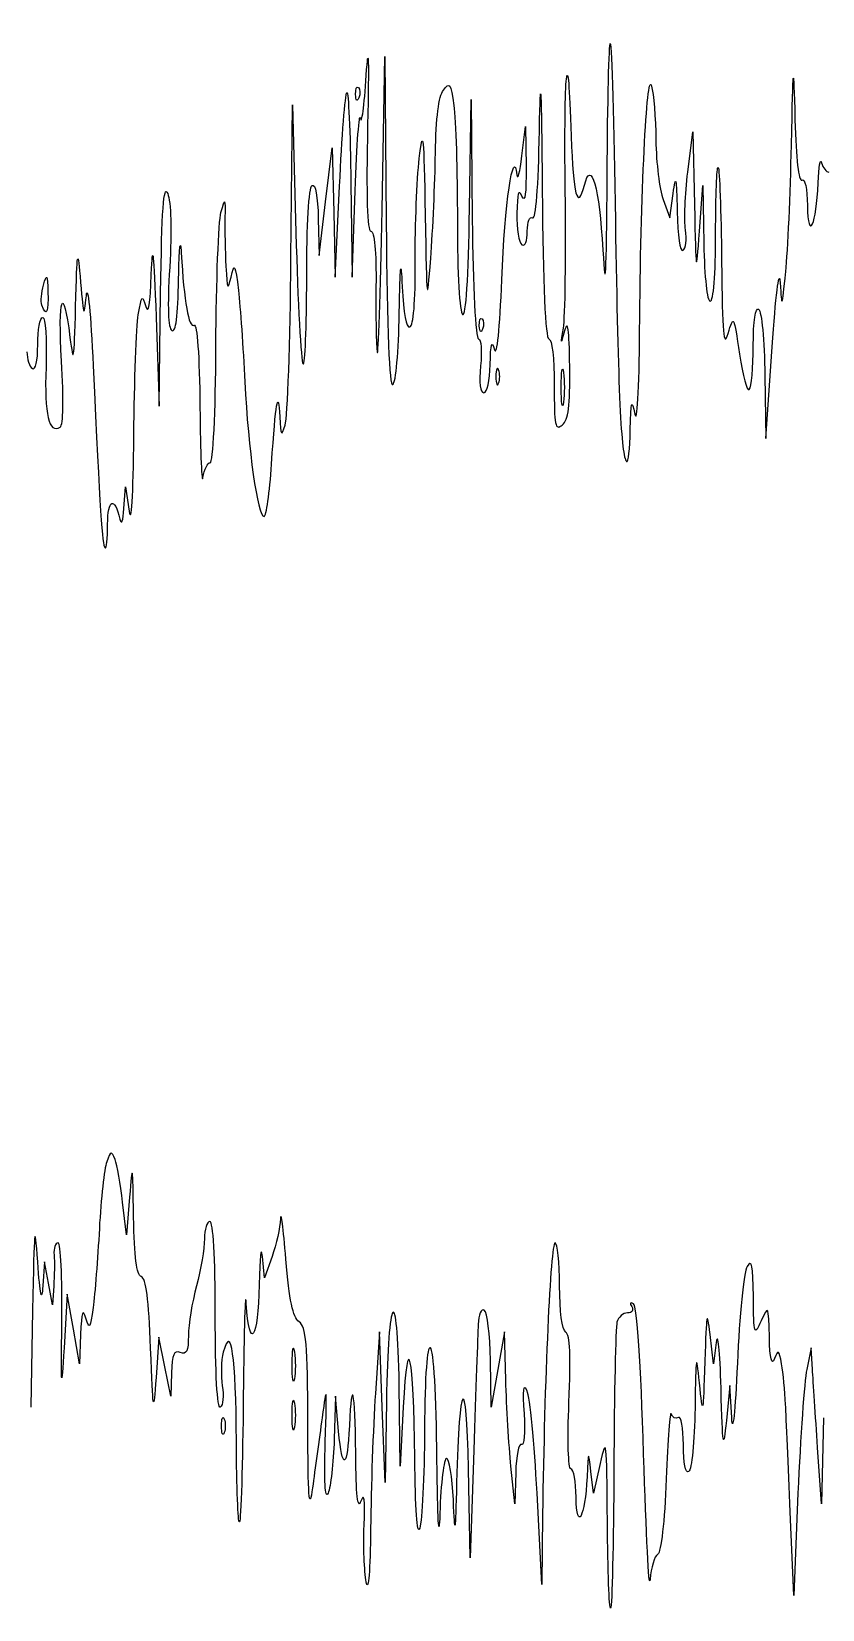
# Model space of a CAD drawing. Extents: x -517 to -102, y 95 to 207.
# Drawn here: x -257.6 to -205.7, y 96.5 to 200 of the extents above; entities that cross this region are included whole.
import ezdxf

# ---------------------------------------------------------------- set-up
doc = ezdxf.new("R2010")
doc.units = 0
doc.layers.add('Layer_1', color=7, linetype='CONTINUOUS')

msp = doc.modelspace()

# ---------------------------------------------------------------- linework, layer by layer
at = {"layer": 'Layer_1', "color": 7}
for p, q in [((-234.591011, 188.270178), (-234.398055, 198.324344)), ((-234.398055, 198.324344), (-234.318144, 187.455608)), ((-236.326844, 195.825602), (-236.326821, 195.825602)), ((-240.563222, 185.095178), (-240.467879, 195.149344)), ((-240.467879, 195.149344), (-240.239968, 186.776765)), ((-228.858002, 188.342099), (-228.754726, 195.502122)), ((-228.754726, 195.502122), (-228.674255, 187.652817)), ((-225.418788, 191.797955), (-225.181013, 193.738233)), ((-225.181013, 193.738233), (-225.148309, 191.0924)), ((-214.543832, 190.739622), (-214.221438, 193.385455)), ((-214.221438, 193.385455), (-214.109946, 188.622955)), ((-238.291003, 188.799344), (-237.862288, 192.327122)), ((-237.862288, 192.327122), (-237.760956, 188.093789)), ((-237.659624, 183.860455), (-237.376685, 189.811633)), ((-236.633128, 190.00467), (-236.558579, 183.860455)), ((-236.558579, 183.860455), (-236.354899, 189.5049)), ((-215.719956, 187.741011), (-215.507079, 189.328511)), ((-213.777124, 186.859067), (-213.555794, 189.857678)), ((-213.555794, 189.857678), (-213.490071, 186.065317)), ((-238.719721, 185.271567), (-238.291003, 188.799344)), ((-216.159653, 188.940182), (-215.719956, 187.741011)), ((-238.772034, 187.673639), (-238.719721, 185.271567)), ((-237.760956, 188.093789), (-237.659624, 183.860455)), ((-249.204689, 175.393789), (-249.107435, 182.802122)), ((-256.895259, 182.008471), (-256.895259, 182.008471)), ((-249.407677, 181.214622), (-249.204689, 175.393789)), ((-228.212955, 180.656158), (-228.212932, 180.656158)), ((-209.434193, 173.277122), (-209.017125, 179.274344)), ((-226.948814, 177.775025), (-226.948814, 177.775025)), ((-209.488995, 177.401441), (-209.434193, 173.277122)), ((-222.843406, 176.62861), (-222.843406, 176.62861)), ((-251.512282, 168.691011), (-251.418372, 170.102122)), ((-251.418372, 170.102122), (-251.171566, 168.514622)), ((-251.347955, 121.066), (-251.600959, 123.211848)), ((-251.145669, 123.535444), (-251.347955, 121.066)), ((-256.715884, 119.302111), (-256.832611, 117.714611)), ((-256.463227, 117.891), (-256.715884, 119.302111)), ((-242.293106, 118.243777), (-242.439698, 119.654889)), ((-241.798757, 119.654889), (-242.293106, 118.243777)), ((-256.21057, 116.479889), (-256.463227, 117.891)), ((-256.121459, 117.714611), (-256.21057, 116.479889)), ((-255.228511, 117.185444), (-255.444724, 113.657666)), ((-254.832491, 114.892389), (-255.228511, 117.185444)), ((-257.506766, 116.127111), (-257.625302, 109.777111)), ((-254.436471, 112.599333), (-254.832491, 114.892389)), ((-254.356354, 114.539611), (-254.436471, 112.599333)), ((-249.224063, 114.363222), (-249.409323, 111.717389)), ((-248.828614, 112.422944), (-249.224063, 114.363222)), ((-234.767399, 114.716), (-235.030377, 110.659055)), ((-234.575782, 109.777111), (-234.767399, 114.716)), ((-226.560736, 114.716), (-227.000424, 112.246555)), ((-226.475109, 111.541), (-226.560736, 114.716)), ((-212.860554, 112.599333), (-213.084946, 114.539611)), ((-212.672586, 114.010444), (-212.860554, 112.599333)), ((-227.440117, 109.777111), (-227.487785, 112.843117)), ((-206.449927, 113.657666), (-206.742854, 112.246555)), ((-206.36613, 112.246555), (-206.449927, 113.657666)), ((-248.433161, 110.482666), (-248.828614, 112.422944)), ((-248.391254, 112.019733), (-248.433161, 110.482666)), ((-240.487093, 112.599333), (-240.48711, 112.599333)), ((-227.000424, 112.246555), (-227.440117, 109.777111)), ((-233.393206, 105.896555), (-233.468345, 111.188222)), ((-211.782234, 111.188222), (-212.013233, 108.895166)), ((-211.666314, 109.071555), (-211.782234, 111.188222)), ((-237.644232, 110.482666), (-237.729917, 107.660444)), ((-237.440538, 108.189611), (-237.644232, 110.482666)), ((-234.384164, 104.838222), (-234.575782, 109.777111)), ((-234.305797, 110.129889), (-234.384164, 104.838222)), ((-233.19836, 109.777111), (-233.393206, 105.896555)), ((-240.491924, 109.247944), (-240.491924, 109.247944)), ((-205.654873, 109.071555), (-205.781566, 103.427111)), ((-245.118419, 108.542389), (-245.118419, 108.542389)), ((-228.576688, 106.954889), (-228.8168, 99.899333)), ((-205.781566, 103.427111), (-206.03195, 107.131277)), ((-228.8168, 99.899333), (-228.922253, 105.720166)), ((-225.882578, 103.427111), (-226.136031, 105.896555)), ((-220.726381, 104.132666), (-220.896615, 105.543777)), ((-220.28995, 106.072944), (-220.726381, 104.132666)), ((-225.827071, 105.476411), (-225.882578, 103.427111)), ((-224.116539, 98.135444), (-224.427096, 104.132666)), ((-207.317058, 104.132666), (-207.598335, 97.429889)), ((-224.06111, 102.721555), (-224.116539, 98.135444)), ((-207.598335, 97.429889), (-207.828713, 102.897944))]:
    msp.add_line(p, q, dxfattribs=at)
for points in [[(-222.577668, 189.5049), (-222.676229, 197.457826), (-222.404934, 199.953371), (-222.188179, 193.087657)], [(-235.625976, 197.089622), (-235.48018, 199.371397), (-235.446339, 198.118336), (-235.537846, 193.826428)], [(-219.831584, 190.533837), (-219.800116, 195.36836), (-219.706275, 199.255813), (-219.623078, 199.172614)], [(-219.623078, 199.172614), (-219.539879, 199.089415), (-219.390183, 193.863893), (-219.29042, 187.560344)], [(-224.271736, 193.458145), (-224.197528, 197.608829), (-224.142139, 196.451602), (-224.086745, 189.593094)], [(-207.747864, 192.503511), (-207.634682, 198.008286), (-207.622112, 198.098524), (-207.516338, 194.165379)], [(-236.006936, 194.2674), (-235.927581, 193.78233), (-235.756148, 195.05233), (-235.625976, 197.089622)], [(-230.571012, 196.121038), (-230.153018, 196.671733), (-230.076474, 196.559355), (-229.876675, 195.101663)], [(-217.70283, 180.332678), (-217.639019, 189.293778), (-217.239935, 197.49633), (-216.921879, 196.384067)], [(-237.376685, 189.811633), (-237.221068, 193.084784), (-237.006884, 195.849679), (-236.900714, 195.955848)], [(-236.900714, 195.955848), (-236.794542, 196.062017), (-236.674129, 193.383985), (-236.633128, 190.00467)], [(-236.326821, 195.825602), (-236.342118, 196.197487), (-236.25876, 196.405848), (-236.141537, 196.288622)], [(-236.113709, 195.612465), (-236.226325, 195.331042), (-236.309919, 195.414633), (-236.326844, 195.825602)], [(-236.141537, 196.288622), (-236.024313, 196.171398), (-236.011782, 195.867129), (-236.113709, 195.612465)], [(-231.0915, 191.974344), (-231.058127, 194.296438), (-230.880237, 195.713648), (-230.571012, 196.121038)], [(-216.921879, 196.384067), (-216.783166, 195.898997), (-216.653852, 194.295498), (-216.634512, 192.820737)], [(-236.354899, 189.5049), (-236.242874, 192.609344), (-236.086294, 194.752469), (-236.006936, 194.2674)], [(-229.876675, 195.101663), (-229.753171, 194.200601), (-229.652122, 190.796146), (-229.652122, 187.536205)], [(-235.537846, 193.826428), (-235.637925, 189.132431), (-235.566385, 186.859067), (-235.31863, 186.859067)], [(-232.153835, 191.621567), (-231.90964, 193.738383), (-231.853661, 193.209436), (-231.761812, 187.9174)], [(-224.721838, 187.746328), (-224.504868, 187.612233), (-224.338509, 189.723343), (-224.271736, 193.458145)], [(-207.516338, 194.165379), (-207.447402, 191.601921), (-207.2735, 190.087373), (-207.063032, 190.217449)], [(-226.742041, 183.684067), (-226.552658, 188.628016), (-225.988078, 192.520995), (-225.744388, 190.563233)], [(-222.188179, 193.087657), (-222.067075, 189.251718), (-221.763847, 188.130382), (-221.322824, 189.887573)], [(-216.634512, 192.820737), (-216.615179, 191.345977), (-216.401483, 189.599727), (-216.159653, 188.940182)], [(-208.120993, 184.213233), (-207.981592, 185.571428), (-207.813684, 189.302053), (-207.747864, 192.503511)], [(-232.415311, 184.93253), (-232.428181, 187.253306), (-232.310517, 190.263372), (-232.153835, 191.621567)], [(-231.398431, 185.095178), (-231.257509, 186.938442), (-231.119389, 190.034067), (-231.0915, 191.974344)], [(-225.744388, 190.563233), (-225.696083, 190.175178), (-225.549562, 190.730803), (-225.418788, 191.797955)], [(-221.322824, 189.887573), (-220.882436, 191.642208), (-220.348601, 189.763709), (-220.111295, 185.624344)], [(-205.999884, 190.034067), (-205.963743, 191.101219), (-205.861567, 191.696533), (-205.772834, 191.356983)], [(-225.148309, 191.0924), (-225.12655, 189.33032), (-225.216872, 188.682233), (-225.418791, 189.152122)], [(-220.111295, 185.624344), (-219.939348, 182.625064), (-219.875828, 183.740006), (-219.831584, 190.533837)], [(-215.507079, 189.328511), (-215.330253, 190.647183), (-215.285233, 190.449506), (-215.24122, 188.161164)], [(-214.69768, 186.953724), (-214.790376, 187.580762), (-214.721132, 189.284414), (-214.543832, 190.739622)], [(-212.718791, 186.741476), (-212.718791, 189.199157), (-212.643252, 191.134451), (-212.550923, 191.042122)], [(-212.550923, 191.042122), (-212.458594, 190.949793), (-212.358636, 188.184899), (-212.328797, 184.897907)], [(-207.063032, 190.217449), (-206.86036, 190.342708), (-206.711491, 189.667234), (-206.696773, 188.555583)], [(-205.772834, 191.356983), (-205.684103, 191.017436), (-205.464393, 190.739622), (-205.284592, 190.739622)], [(-249.107435, 182.802122), (-249.035353, 188.292866), (-248.916227, 189.982169), (-248.64721, 189.328511)], [(-248.64721, 189.328511), (-248.421878, 188.781), (-248.372314, 186.954977), (-248.516498, 184.513046)], [(-239.529899, 183.780841), (-239.529899, 187.306174), (-239.389395, 189.726487), (-239.177122, 189.857678)], [(-239.177122, 189.857678), (-238.956887, 189.993791), (-238.80469, 189.173232), (-238.772034, 187.673639)], [(-225.418791, 189.152122), (-225.642051, 189.671673), (-225.728516, 189.374906), (-225.746773, 188.026417)], [(-224.086745, 189.593094), (-224.036362, 183.3546), (-223.879715, 179.803511), (-223.654902, 179.803511)], [(-222.699828, 180.509067), (-222.579737, 181.188164), (-222.524766, 185.236289), (-222.577668, 189.5049)], [(-206.696773, 188.555583), (-206.664069, 186.086709), (-206.092512, 187.299342), (-205.999884, 190.034067)], [(-245.154871, 188.093789), (-244.879989, 189.101192), (-244.867396, 189.084214), (-244.89314, 187.741011)], [(-229.306699, 181.395558), (-229.086904, 181.259716), (-228.92372, 183.786064), (-228.858002, 188.342099)], [(-214.109946, 188.622955), (-214.000887, 183.964437), (-213.993626, 183.925925), (-213.777124, 186.859067)], [(-245.485384, 179.362539), (-245.462411, 183.582644), (-245.313694, 187.511705), (-245.154871, 188.093789)], [(-244.89314, 187.741011), (-244.908042, 186.9649), (-244.879199, 185.53615), (-244.829138, 184.566011)], [(-234.905748, 178.921567), (-234.838768, 178.533511), (-234.697137, 182.740386), (-234.591011, 188.270178)], [(-234.318144, 187.455608), (-234.265676, 180.319467), (-234.117083, 176.661745), (-233.885455, 176.8049)], [(-231.761812, 187.9174), (-231.660302, 182.068934), (-231.641165, 181.920293), (-231.398431, 185.095178)], [(-229.652122, 187.536205), (-229.652122, 184.049448), (-229.509899, 181.521144), (-229.306699, 181.395558)], [(-228.674255, 187.652817), (-228.628795, 183.218143), (-228.453809, 179.803511), (-228.272013, 179.803511)], [(-225.746773, 188.026417), (-225.760432, 187.019222), (-225.612819, 186.097038), (-225.418791, 185.977122)], [(-225.066013, 186.859067), (-225.066013, 187.484225), (-224.917446, 187.867221), (-224.721838, 187.746328)], [(-219.29042, 187.560344), (-219.109245, 176.112668), (-218.924663, 172.133459), (-218.557816, 171.76661)], [(-215.24122, 188.161164), (-215.210387, 186.5571), (-215.05057, 185.491398), (-214.858685, 185.609991)], [(-249.720727, 184.036844), (-249.638936, 186.265167), (-249.558522, 185.540186), (-249.407677, 181.214622)], [(-247.931311, 183.751441), (-247.895418, 185.751677), (-247.817129, 186.515108), (-247.757335, 185.447955)], [(-240.239968, 186.776765), (-240.114616, 182.171847), (-239.90357, 178.295699), (-239.770976, 178.163106)], [(-235.31863, 186.859067), (-235.084888, 186.859067), (-234.964836, 185.541303), (-234.989198, 183.243094)], [(-225.418791, 185.977122), (-225.212416, 185.849575), (-225.066013, 186.215583), (-225.066013, 186.859067)], [(-214.858685, 185.609991), (-214.677436, 185.722007), (-214.604981, 186.326691), (-214.69768, 186.953724)], [(-213.071569, 182.272955), (-212.854949, 182.272955), (-212.718791, 183.997646), (-212.718791, 186.741476)], [(-254.683302, 181.920178), (-254.581248, 185.734355), (-254.56184, 185.829351), (-254.358936, 183.507678)], [(-247.757335, 185.447955), (-247.57796, 182.246664), (-247.265373, 180.483271), (-246.915593, 180.699448)], [(-233.461684, 181.500028), (-233.410359, 184.736671), (-233.357256, 185.212881), (-233.270016, 183.218789)], [(-213.490071, 186.065317), (-213.45109, 183.816076), (-213.280803, 182.272955), (-213.071569, 182.272955)], [(-248.516498, 184.513046), (-248.672644, 181.868542), (-248.625507, 180.503354), (-248.372658, 180.347088)], [(-244.829138, 184.566011), (-244.749385, 183.020971), (-244.706992, 182.933434), (-244.487446, 183.860455)], [(-244.487446, 183.860455), (-244.263658, 184.805403), (-244.212612, 184.710915), (-244.010982, 182.978511)], [(-240.941011, 174.159067), (-240.785664, 174.644136), (-240.615659, 179.565386), (-240.563222, 185.095178)], [(-232.770629, 180.586695), (-232.527213, 180.667833), (-232.400269, 182.220437), (-232.415311, 184.93253)], [(-212.328797, 184.897907), (-212.285368, 180.114274), (-212.200642, 179.167983), (-211.904253, 180.156289)], [(-209.017125, 179.274344), (-208.78774, 182.572817), (-208.549296, 184.477817), (-208.48725, 183.507678)], [(-208.48725, 183.507678), (-208.376029, 181.768579), (-208.370884, 181.778491), (-208.120993, 184.213233)], [(-256.895259, 182.008471), (-256.98049, 182.251007), (-256.933923, 182.846318), (-256.791779, 183.331388)], [(-256.791779, 183.331388), (-256.566921, 184.098724), (-256.528768, 184.041425), (-256.498172, 182.890415)], [(-255.603344, 178.339435), (-255.855512, 182.568318), (-255.517261, 183.531128), (-255.053211, 179.905337)], [(-254.358936, 183.507678), (-254.157048, 181.197655), (-254.132588, 181.140719), (-253.980072, 182.625733)], [(-253.980072, 182.625733), (-253.890399, 183.498858), (-253.687814, 181.435108), (-253.529886, 178.039622)], [(-250.082101, 181.920178), (-249.919191, 181.34848), (-249.792067, 182.09307), (-249.720727, 184.036844)], [(-248.372658, 180.347088), (-248.117171, 180.189185), (-247.975639, 181.280871), (-247.931311, 183.751441)], [(-239.770976, 178.163106), (-239.638386, 178.030515), (-239.529899, 180.558495), (-239.529899, 183.780841)], [(-234.989198, 183.243094), (-235.01028, 181.254311), (-234.972716, 179.309622), (-234.905748, 178.921567)], [(-233.270016, 183.218789), (-233.192975, 181.457717), (-233.012423, 180.506098), (-232.770629, 180.586695)], [(-227.208309, 179.097955), (-227.057935, 178.581542), (-226.864686, 180.482301), (-226.742041, 183.684067)], [(-256.498172, 182.890415), (-256.462468, 181.54719), (-256.614501, 181.209517), (-256.895259, 182.008471)], [(-250.572222, 181.391011), (-250.355094, 182.674038), (-250.310605, 182.72207), (-250.082101, 181.920178)], [(-244.010982, 182.978511), (-243.886784, 181.911358), (-243.696383, 179.212608), (-243.587871, 176.981289)], [(-257.168788, 179.429914), (-257.168788, 180.411502), (-257.02056, 181.214622), (-256.839387, 181.214622)], [(-256.839387, 181.214622), (-256.650767, 181.214622), (-256.559451, 179.819967), (-256.625722, 177.951428)], [(-255.053211, 179.905337), (-254.819077, 178.075933), (-254.78055, 178.28579), (-254.683302, 181.920178)], [(-250.867892, 173.453511), (-250.836599, 177.043025), (-250.70356, 180.6149), (-250.572222, 181.391011)], [(-233.885455, 176.8049), (-233.686646, 176.927774), (-233.501692, 178.976939), (-233.461684, 181.500028)], [(-228.212932, 180.656158), (-228.228229, 181.028042), (-228.144872, 181.236404), (-228.027648, 181.119177)], [(-228.027648, 181.119177), (-227.910424, 181.001954), (-227.897893, 180.697684), (-227.999821, 180.443021)], [(-222.285529, 177.994622), (-222.316113, 180.483379), (-222.406224, 181.108185), (-222.62272, 180.332678)], [(-211.904253, 180.156289), (-211.539032, 181.374114), (-211.528795, 181.355564), (-211.15624, 178.801097)], [(-210.249347, 179.353959), (-210.249347, 181.002699), (-210.119603, 181.881629), (-209.896569, 181.743789)], [(-209.896569, 181.743789), (-209.699298, 181.621869), (-209.519636, 179.707699), (-209.488995, 177.401441)], [(-246.915593, 180.699448), (-246.716728, 180.822356), (-246.564438, 178.685883), (-246.532598, 175.326417)], [(-227.999821, 180.443021), (-228.112436, 180.161597), (-228.19603, 180.245189), (-228.212955, 180.656158)], [(-222.62272, 180.332678), (-222.884927, 179.393425), (-222.893602, 179.413268), (-222.699828, 180.509067)], [(-218.010458, 174.864622), (-217.859951, 174.149598), (-217.730468, 176.451115), (-217.70283, 180.332678)], [(-257.874344, 178.963206), (-257.874344, 178.478136), (-257.715594, 177.983149), (-257.521566, 177.863233)], [(-257.521566, 177.863233), (-257.304139, 177.728856), (-257.168788, 178.329941), (-257.168788, 179.429914)], [(-245.856469, 171.689622), (-245.663901, 171.689622), (-245.509788, 174.876193), (-245.485384, 179.362539)], [(-228.272013, 179.803511), (-228.09504, 179.803511), (-228.028884, 179.009761), (-228.125006, 178.039622)], [(-227.50029, 178.127817), (-227.474015, 179.51219), (-227.400271, 179.757181), (-227.208309, 179.097955)], [(-223.654902, 179.803511), (-223.446992, 179.803511), (-223.302124, 178.554393), (-223.302124, 176.761706)], [(-210.51393, 176.478645), (-210.368411, 176.625745), (-210.249347, 177.919638), (-210.249347, 179.353959)], [(-256.625722, 177.951428), (-256.736706, 174.822342), (-256.438044, 173.562189), (-255.694389, 174.021791)], [(-255.694389, 174.021791), (-255.489546, 174.148396), (-255.453986, 175.834688), (-255.603344, 178.339435)], [(-253.529886, 178.039622), (-253.081282, 168.394582), (-252.945079, 166.289986), (-252.757325, 166.102229)], [(-228.125006, 178.039622), (-228.237824, 176.900926), (-228.164319, 176.275733), (-227.917612, 176.275733)], [(-227.917612, 176.275733), (-227.696248, 176.275733), (-227.520658, 177.054994), (-227.50029, 178.127817)], [(-226.948814, 177.775025), (-227.046677, 178.017561), (-227.126752, 177.819122), (-227.126752, 177.334052)], [(-222.843406, 176.62861), (-222.843406, 177.695763), (-222.77727, 178.132326), (-222.696442, 177.598749)], [(-222.772958, 174.159067), (-222.36373, 174.498696), (-222.253254, 175.368036), (-222.285529, 177.994622)], [(-211.15624, 178.801097), (-210.94849, 177.376643), (-210.659452, 176.33154), (-210.51393, 176.478645)], [(-243.587871, 176.981289), (-243.372603, 172.554743), (-242.745342, 168.161844), (-242.328545, 168.161844)], [(-227.126752, 177.334052), (-227.126752, 176.848983), (-227.046677, 176.650547), (-226.948814, 176.89308)], [(-226.948814, 176.89308), (-226.85095, 177.135616), (-226.85095, 177.532491), (-226.948814, 177.775025)], [(-222.696442, 177.598749), (-222.61561, 177.065174), (-222.61561, 176.192049), (-222.696442, 175.658471)], [(-241.835596, 171.601428), (-241.56263, 175.690718), (-241.403124, 176.609218), (-241.299546, 174.688233)], [(-223.302124, 176.761706), (-223.302124, 174.097875), (-223.236369, 173.774468), (-222.772958, 174.159067)], [(-222.696442, 175.658471), (-222.77727, 175.124896), (-222.843406, 175.561457), (-222.843406, 176.62861)], [(-218.316796, 173.835685), (-218.277463, 175.7529), (-218.230577, 175.910371), (-218.010458, 174.864622)], [(-246.532598, 175.326417), (-246.503529, 172.259028), (-246.413607, 170.185908), (-246.332779, 170.719483)], [(-241.299546, 174.688233), (-241.232207, 173.439397), (-241.190978, 173.378541), (-240.941011, 174.159067)], [(-218.557816, 171.76661), (-218.450795, 171.659591), (-218.342337, 172.590676), (-218.316796, 173.835685)], [(-251.171566, 168.514622), (-251.021384, 167.548632), (-250.902495, 169.482215), (-250.867892, 173.453511)], [(-246.332779, 170.719483), (-246.251947, 171.253061), (-246.037608, 171.689622), (-245.856469, 171.689622)], [(-242.328545, 168.161844), (-242.1837, 168.161844), (-241.961873, 169.709658), (-241.835596, 171.601428)], [(-252.582677, 167.644435), (-252.582677, 169.318747), (-252.141454, 169.50525), (-251.7759, 167.985455)], [(-251.7759, 167.985455), (-251.676146, 167.57073), (-251.567482, 167.861557), (-251.512282, 168.691011)], [(-252.757325, 166.102229), (-252.66127, 166.006175), (-252.582677, 166.70017), (-252.582677, 167.644435)], [(-252.101401, 126.00249), (-252.327215, 126.590951), (-252.374482, 126.577941), (-252.642438, 125.853589)], [(-252.642438, 125.853589), (-252.803922, 125.417048), (-253.022653, 123.446883), (-253.128512, 121.475448)], [(-251.600959, 123.211848), (-251.740114, 124.392045), (-251.965308, 125.647849), (-252.101401, 126.00249)], [(-250.881086, 122.241935), (-250.939198, 125.752271), (-250.956961, 125.839111), (-251.145669, 123.535444)], [(-250.377816, 118.332028), (-250.688427, 118.435519), (-250.837203, 119.591389), (-250.881086, 122.241935)], [(-241.250013, 122.124333), (-241.279928, 121.54225), (-241.52687, 120.431), (-241.798757, 119.654889)], [(-240.893648, 119.4785), (-241.059727, 121.515805), (-241.220092, 122.706416), (-241.250013, 122.124333)], [(-257.168783, 119.302111), (-257.358938, 122.053298), (-257.404054, 121.629456), (-257.506766, 116.127111)], [(-253.128512, 121.475448), (-253.234371, 119.504013), (-253.416957, 117.176639), (-253.53426, 116.3035)], [(-245.879899, 121.947944), (-246.073927, 121.947944), (-246.234562, 121.432014), (-246.236865, 120.801416)], [(-245.527122, 115.753533), (-245.527122, 119.647946), (-245.658109, 121.947944), (-245.879899, 121.947944)], [(-255.837394, 120.536833), (-256.015349, 120.536833), (-256.132017, 120.179653), (-256.096651, 119.743083)], [(-255.587393, 115.333361), (-255.545356, 118.307306), (-255.652473, 120.536833), (-255.837394, 120.536833)], [(-246.236865, 120.801416), (-246.239405, 120.170847), (-246.475411, 118.781778), (-246.761844, 117.714611)], [(-242.439698, 119.654889), (-242.520326, 120.431), (-242.61298, 119.597569), (-242.645599, 117.802805)], [(-223.246343, 120.536833), (-223.541503, 120.536833), (-223.955096, 111.493389), (-224.06111, 102.721555)], [(-222.949344, 117.735439), (-222.949344, 119.276203), (-223.082993, 120.536833), (-223.246343, 120.536833)], [(-256.832611, 117.714611), (-256.914794, 116.596898), (-257.014274, 117.066657), (-257.168783, 119.302111)], [(-256.096651, 119.743083), (-256.061289, 119.306542), (-256.072465, 118.393722), (-256.121459, 117.714611)], [(-240.032625, 115.362091), (-240.441785, 115.663815), (-240.672637, 116.767501), (-240.893648, 119.4785)], [(-210.65457, 118.994319), (-210.865641, 118.630986), (-211.15355, 115.773486), (-211.294368, 112.644319)], [(-210.244159, 117.009055), (-210.265157, 119.093718), (-210.352197, 119.514793), (-210.65457, 118.994319)], [(-249.76571, 113.628315), (-249.886064, 116.832977), (-250.067693, 118.228679), (-250.377816, 118.332028)], [(-233.468345, 111.188222), (-233.567145, 118.146467), (-234.198899, 117.348089), (-234.305797, 110.129889)], [(-246.761844, 117.714611), (-247.04828, 116.647472), (-247.284519, 115.184009), (-247.286822, 114.462508)], [(-243.495133, 116.568083), (-243.561066, 117.683764), (-243.648484, 114.958429), (-243.689389, 110.51182)], [(-242.645599, 117.802805), (-242.710829, 114.21339), (-243.304932, 113.349903), (-243.495133, 116.568083)], [(-222.547454, 114.685661), (-222.793529, 114.83775), (-222.949344, 116.020149), (-222.949344, 117.735439)], [(-209.732917, 115.421555), (-210.196515, 114.409111), (-210.218678, 114.477917), (-210.244159, 117.009055)], [(-254.01189, 115.597944), (-254.214904, 116.275277), (-254.294823, 116.029716), (-254.356354, 114.539611)], [(-253.53426, 116.3035), (-253.720981, 114.913696), (-253.780459, 114.825841), (-254.01189, 115.597944)], [(-227.888233, 116.127111), (-228.093352, 116.253885), (-228.261009, 115.856544), (-228.288794, 115.1778)], [(-227.487785, 112.843117), (-227.514003, 114.529394), (-227.694205, 116.007195), (-227.888233, 116.127111)], [(-218.495031, 115.950722), (-218.784447, 115.950722), (-219.095317, 115.672931), (-219.185857, 115.333361)], [(-218.22053, 116.358025), (-218.073235, 116.119688), (-218.187087, 115.950722), (-218.495031, 115.950722)], [(-218.10336, 116.537321), (-218.318207, 116.670106), (-218.367139, 116.595233), (-218.22053, 116.358025)], [(-217.436728, 106.693212), (-217.622185, 112.682871), (-217.873586, 116.395307), (-218.10336, 116.537321)], [(-213.084946, 114.539611), (-213.279341, 116.220526), (-213.325168, 115.984701), (-213.427731, 112.775722)], [(-209.194866, 114.363222), (-209.24759, 116.451187), (-209.254889, 116.465552), (-209.732917, 115.421555)], [(-255.444724, 113.657666), (-255.626193, 110.696873), (-255.64912, 110.966198), (-255.587393, 115.333361)], [(-245.197571, 109.762774), (-245.397006, 109.639499), (-245.527122, 112.004804), (-245.527122, 115.753533)], [(-244.140807, 107.513463), (-244.166348, 113.11865), (-244.489348, 115.320209), (-245.000582, 113.373948)], [(-239.457365, 108.659313), (-239.471081, 113.979061), (-239.559846, 115.013434), (-240.032625, 115.362091)], [(-232.443994, 106.425722), (-232.493885, 113.248501), (-232.927358, 115.174272), (-233.19836, 109.777111)], [(-228.288794, 115.1778), (-228.315068, 114.535773), (-228.444628, 110.835444), (-228.576688, 106.954889)], [(-219.185857, 115.333361), (-219.276394, 114.993819), (-219.368689, 110.678895), (-219.390959, 105.744635)], [(-247.286822, 114.462508), (-247.290011, 113.442331), (-247.40866, 113.19581), (-247.820177, 113.353713)], [(-240.48711, 112.599333), (-240.484287, 113.569472), (-240.415947, 113.924479), (-240.334862, 113.388229)], [(-231.416011, 113.657666), (-231.644969, 113.799173), (-231.781133, 111.918274), (-231.803953, 108.298633)], [(-222.333792, 110.078722), (-222.201478, 113.14247), (-222.264952, 114.51105), (-222.547454, 114.685661)], [(-212.364424, 111.011833), (-212.431066, 113.456837), (-212.568364, 114.792849), (-212.672586, 114.010444)], [(-208.863367, 112.952111), (-209.05214, 112.473123), (-209.158583, 112.926146), (-209.194866, 114.363222)], [(-249.409323, 111.717389), (-249.580166, 109.277436), (-249.607897, 109.426139), (-249.76571, 113.628315)], [(-247.820177, 113.353713), (-248.237256, 113.513761), (-248.35822, 113.2312), (-248.391254, 112.019733)], [(-245.000582, 113.373948), (-245.143508, 112.829824), (-245.172148, 111.84055), (-245.064235, 111.17555)], [(-240.334862, 113.388229), (-240.253771, 112.851978), (-240.255941, 112.058228), (-240.33966, 111.62434)], [(-230.988833, 106.316728), (-231.033588, 110.601538), (-231.203796, 113.526518), (-231.416011, 113.657666)], [(-213.777122, 111.364611), (-213.984549, 113.423648), (-214.014338, 113.254766), (-214.06901, 109.709744)], [(-213.427731, 112.775722), (-213.542098, 109.197539), (-213.55398, 109.149533), (-213.777122, 111.364611)], [(-208.392657, 112.599333), (-208.562806, 113.533997), (-208.617806, 113.575229), (-208.863367, 112.952111)], [(-240.33966, 111.62434), (-240.423392, 111.190451), (-240.489737, 111.629138), (-240.487093, 112.599333)], [(-236.319735, 106.74912), (-236.356251, 110.931428), (-236.583209, 111.915565), (-236.733294, 108.542389)], [(-228.922253, 105.720166), (-229.040371, 112.240092), (-229.541928, 111.67339), (-229.702783, 104.838222)], [(-211.294368, 112.644319), (-211.438038, 109.451737), (-211.60127, 107.883823), (-211.666314, 109.071555)], [(-208.129545, 109.9535), (-208.168294, 110.826639), (-208.286697, 112.01725), (-208.392657, 112.599333)], [(-206.742854, 112.246555), (-206.903963, 111.470444), (-207.162355, 107.819194), (-207.317058, 104.132666)], [(-206.03195, 107.131277), (-206.169661, 109.168583), (-206.320043, 111.470444), (-206.36613, 112.246555)], [(-245.064235, 111.17555), (-244.956316, 110.510522), (-245.016322, 109.874788), (-245.197571, 109.762774)], [(-238.315032, 107.484055), (-238.194119, 111.252738), (-238.208775, 111.365542), (-238.521237, 109.071555)], [(-226.136031, 105.896555), (-226.275432, 107.25475), (-226.428015, 109.79475), (-226.475109, 111.541)], [(-225.085202, 110.835444), (-225.338598, 111.349879), (-225.392132, 110.943676), (-225.282816, 109.335997)], [(-224.427096, 104.132666), (-224.597903, 107.431139), (-224.894053, 110.447389), (-225.085202, 110.835444)], [(-212.013233, 108.895166), (-212.217643, 106.866073), (-212.258069, 107.109744), (-212.364424, 111.011833)], [(-243.689389, 110.51182), (-243.730295, 106.065183), (-243.84302, 102.347808), (-243.939887, 102.250921)], [(-240.491924, 109.247944), (-240.491924, 110.121055), (-240.423127, 110.478264), (-240.339042, 110.041694)], [(-240.339042, 110.041694), (-240.254954, 109.605125), (-240.254954, 108.890764), (-240.339042, 108.454194)], [(-235.030377, 110.659055), (-235.175016, 108.42775), (-235.314978, 104.459), (-235.3414, 101.839611)], [(-222.206518, 105.720166), (-222.385139, 105.720166), (-222.440359, 107.61114), (-222.333792, 110.078722)], [(-214.06901, 109.709744), (-214.102665, 107.528308), (-214.287749, 105.664258), (-214.482677, 105.543777)], [(-207.828713, 102.897944), (-207.955422, 105.905389), (-208.090795, 109.080389), (-208.129545, 109.9535)], [(-245.118419, 108.542389), (-245.118419, 109.027444), (-245.038344, 109.225903), (-244.94048, 108.983361)], [(-244.94048, 108.983361), (-244.842617, 108.740819), (-244.842617, 108.343958), (-244.94048, 108.101416)], [(-240.339042, 108.454194), (-240.423127, 108.017625), (-240.491924, 108.374805), (-240.491924, 109.247944)], [(-239.149379, 104.485444), (-239.373926, 102.856486), (-239.444891, 103.818214), (-239.457365, 108.659313)], [(-238.521237, 109.071555), (-238.706237, 107.713361), (-238.988899, 105.649611), (-239.149379, 104.485444)], [(-225.282816, 109.335997), (-225.196716, 108.069666), (-225.268846, 107.214985), (-225.452229, 107.328353)], [(-215.633097, 109.333937), (-215.716886, 109.577693), (-215.863799, 107.659061), (-215.959569, 105.070321)], [(-215.158103, 109.090182), (-215.335556, 108.98051), (-215.549305, 109.09021), (-215.633097, 109.333937)], [(-214.835455, 107.307666), (-214.835455, 108.415727), (-214.977718, 109.20166), (-215.158103, 109.090182)], [(-244.94048, 108.101416), (-245.038344, 107.858875), (-245.118419, 108.057305), (-245.118419, 108.542389)], [(-237.729917, 107.660444), (-237.777043, 106.108222), (-237.957258, 104.520722), (-238.130396, 104.132666)], [(-236.733294, 108.542389), (-236.858881, 105.719799), (-237.205771, 105.546769), (-237.440538, 108.189611)], [(-231.803953, 108.298633), (-231.823285, 105.231245), (-231.96622, 102.324694), (-232.121566, 101.839611)], [(-219.813934, 102.221796), (-219.851247, 107.680651), (-219.878583, 107.901801), (-220.28995, 106.072944)], [(-243.939887, 102.250921), (-244.036757, 102.154063), (-244.12717, 104.522189), (-244.140807, 107.513463)], [(-238.130396, 104.132666), (-238.329253, 103.686981), (-238.397254, 104.92128), (-238.315032, 107.484055)], [(-235.978226, 103.6035), (-236.18805, 102.999431), (-236.29565, 103.990511), (-236.319735, 106.74912)], [(-225.452229, 107.328353), (-225.627861, 107.436896), (-225.796543, 106.603522), (-225.827071, 105.476411)], [(-220.896615, 105.543777), (-221.065573, 106.944333), (-221.06748, 106.941709), (-221.150948, 105.191)], [(-217.019276, 98.48365), (-217.085122, 97.710051), (-217.272977, 101.404368), (-217.436728, 106.693212)], [(-214.482677, 105.543777), (-214.701874, 105.408311), (-214.835455, 106.076218), (-214.835455, 107.307666)], [(-232.121566, 101.839611), (-232.291757, 101.308215), (-232.419903, 103.130947), (-232.443994, 106.425722)], [(-230.800103, 102.80975), (-230.862985, 100.820986), (-230.947914, 102.399116), (-230.988833, 106.316728)], [(-230.360175, 106.425722), (-230.539256, 106.425722), (-230.737221, 104.798541), (-230.800103, 102.80975)], [(-229.914346, 103.691694), (-229.980473, 105.195431), (-230.181099, 106.425722), (-230.360175, 106.425722)], [(-221.866214, 103.868083), (-221.879874, 104.886736), (-222.032991, 105.720166), (-222.206518, 105.720166)], [(-219.390959, 105.744635), (-219.413226, 100.810375), (-219.508601, 96.696111), (-219.602897, 96.60182)], [(-229.702783, 104.838222), (-229.783829, 101.394603), (-229.807646, 101.265514), (-229.914346, 103.691694)], [(-221.150948, 105.191), (-221.276043, 102.567264), (-221.834961, 101.533513), (-221.866214, 103.868083)], [(-215.959569, 105.070321), (-216.063836, 102.251881), (-216.287327, 100.268564), (-216.516627, 100.126861)], [(-235.769861, 102.016), (-235.700979, 103.75209), (-235.762834, 104.223542), (-235.978226, 103.6035)], [(-235.628643, 98.311833), (-235.760204, 98.990944), (-235.823749, 100.657805), (-235.769861, 102.016)], [(-235.3414, 101.839611), (-235.369481, 99.054981), (-235.488785, 97.589909), (-235.628643, 98.311833)], [(-219.602897, 96.60182), (-219.697193, 96.507502), (-219.792161, 99.036495), (-219.813934, 102.221796)], [(-216.516627, 100.126861), (-216.727241, 99.9967), (-216.953434, 99.257249), (-217.019276, 98.48365)]]:
    msp.add_open_spline(points, degree=3, dxfattribs=at)

doc.saveas('drawing.dxf')
